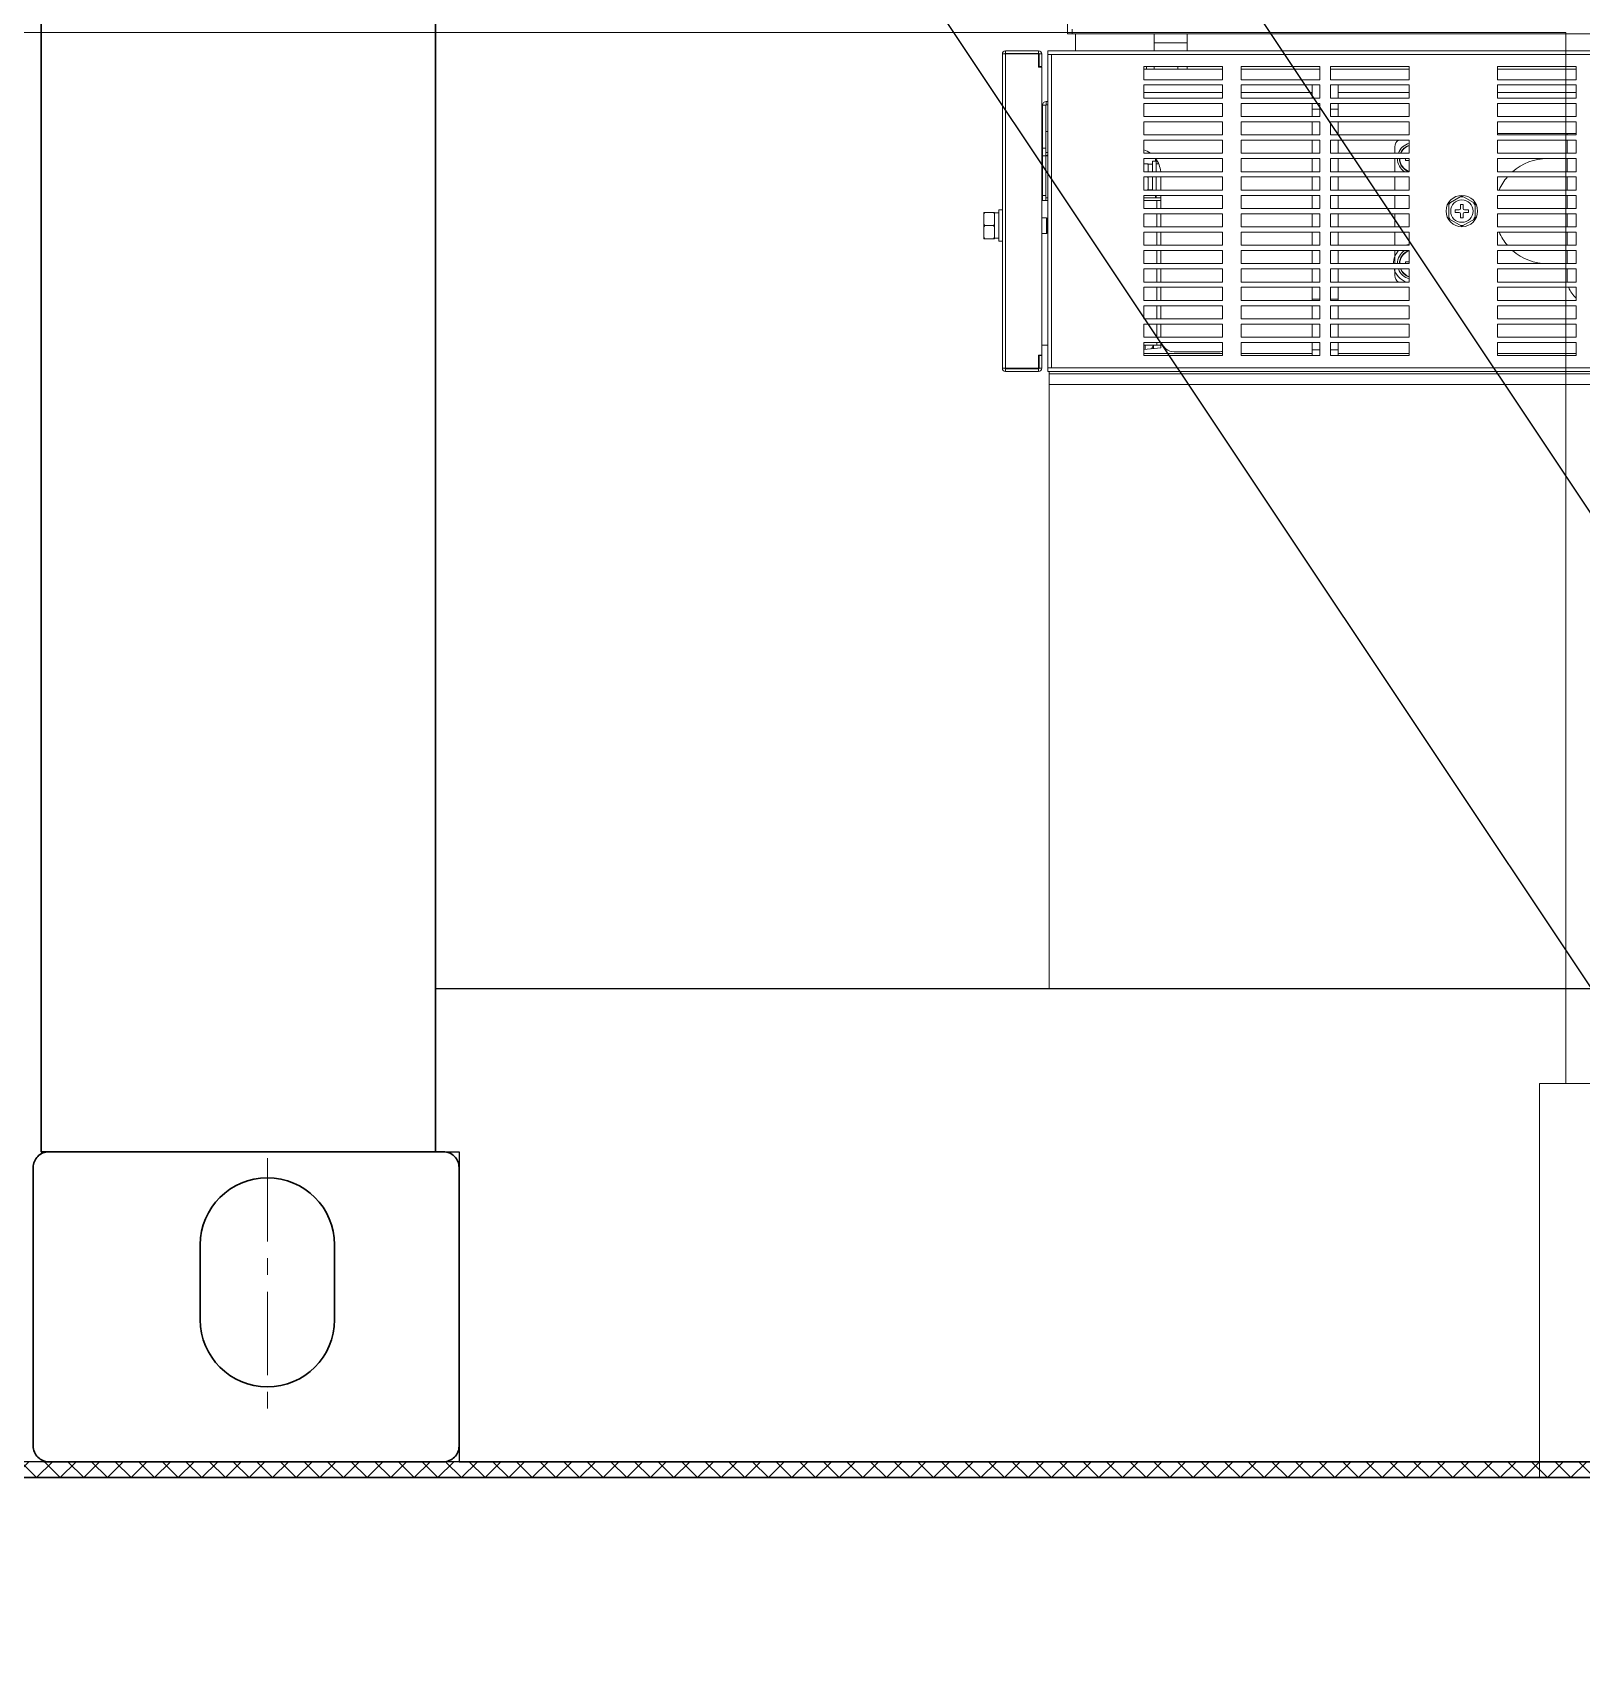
# Model space of a CAD drawing. Header units: millimetres. Extents: x 55614 to 110757, y -66981 to -47484.
# Drawn here: x 101693 to 102282, y -51776 to -51158 of the extents above; entities that cross this region are included whole.
import ezdxf

# ---------------------------------------------------------------- set-up
doc = ezdxf.new("R2010")
doc.units = ezdxf.units.MM
doc.linetypes.add('CENTER', pattern=[50.8, 31.75, -6.35, 6.35, -6.35])
doc.layers.get('0').update_dxf_attribs({"lineweight": 15})
doc.layers.add('02___PRT_ALL_AXES', color=7, linetype='Continuous')
for name, color, linetype, lineweight in [('AM_0', 7, 'Continuous', 30), ('AM_7N', 4, 'CENTER', 15), ('THICK', 7, 'Continuous', 0)]:
    doc.layers.add(name, color=color, linetype=linetype, lineweight=lineweight)

# ---------------------------------------------------------------- blocks, each defined once
blk = doc.blocks.new('y5i76i7676')
at = {"color": 7, "linetype": 'Continuous'}
for p, q in [((950671.8, -65204.58, 19235.73), (949684.8, -65204.58, 19235.73)), ((950671.8, -65604.58, 19235.73), (950671.8, -65204.58, 19235.73)), ((950661.8, -65754.58, 19235.73), (950661.8, -65604.58, 19235.73)), ((950661.8, -65604.58, 19235.73), (950731.8, -65604.58, 19235.73))]:
    blk.add_line(p, q, dxfattribs=at)
at = {"layer": '02___PRT_ALL_AXES', "color": 7, "linetype": 'Continuous'}
blk.add_line((954027.81, -65754.58, 19235.73), (948587.8, -65754.58, 19235.73), dxfattribs=at)
blk = doc.blocks.new('tuy67ui67')
at = {"color": 136, "linetype": 'Continuous'}
for p, q in [((17219.23, 14431.4), (17219.23, 15482.9)), ((17219.23, 14431.4), (18870.23, 14431.4)), ((17220.93, 14431.4), (17220.93, 14433.1)), ((17222.23, 14424.9), (17222.23, 14431.4)), ((17252.23, 14431.4), (17252.23, 14424.9)), ((17264.73, 14424.9), (17264.73, 14431.4)), ((17194.43, 14423.7), (17208.23, 14423.7)), ((17194.43, 14423.7), (17194.43, 14304.1)), ((17195.63, 14424.9), (17208.23, 14424.9)), ((17195.63, 14424.9), (17195.63, 14423.9)), ((17195.63, 14423.9), (17208.23, 14423.9)), ((17195.63, 14423.7), (17195.63, 14304.1)), ((17208.23, 14424.9), (17208.23, 14423.9)), ((17208.23, 14423.7), (17208.23, 14418.7)), ((17209.43, 14423.7), (17208.43, 14423.7)), ((17208.43, 14423.7), (17208.43, 14418.9)), ((17209.43, 14423.7), (17209.43, 14418.9)), ((17211.73, 14424.9), (18877.73, 14424.9)), ((17211.73, 14302.9), (17211.73, 14424.9)), ((17211.73, 14423.5), (17213.13, 14423.5)), ((17213.13, 14423.5), (18876.33, 14423.5)), ((17213.13, 14304.3), (17213.13, 14423.5)), ((17252.23, 14427.9), (17264.73, 14427.9)), ((17209.43, 14418.7), (17208.23, 14418.7)), ((17209.43, 14418.9), (17208.43, 14418.9)), ((17209.43, 14309.1), (17209.43, 14418.7)), ((17248.23, 14418.9), (17278.23, 14418.9)), ((17248.23, 14413.9), (17248.23, 14418.9)), ((17251.8, 14417.9), (17248.23, 14417.9)), ((17249.23, 14418.9), (17249.23, 14417.9)), ((17251.8, 14417.9), (17278.23, 14417.9)), ((17252.23, 14418.9), (17252.23, 14417.9)), ((17261.23, 14417.9), (17261.23, 14418.9)), ((17264.73, 14417.9), (17264.73, 14418.9)), ((17278.23, 14418.9), (17278.23, 14413.9)), ((17285.23, 14418.9), (17315.23, 14418.9)), ((17285.23, 14413.9), (17285.23, 14418.9)), ((17285.23, 14417.9), (17315.23, 14417.9)), ((17315.23, 14418.9), (17315.23, 14413.9)), ((17319.23, 14418.9), (17349.23, 14418.9)), ((17319.23, 14413.9), (17319.23, 14418.9)), ((17319.23, 14417.9), (17349.23, 14417.9)), ((17349.23, 14418.9), (17349.23, 14413.9)), ((17412.73, 14418.9), (17382.73, 14418.9)), ((17382.73, 14418.9), (17382.73, 14413.9)), ((17382.73, 14417.9), (17412.73, 14417.9)), ((17412.73, 14413.9), (17412.73, 14418.9)), ((17278.23, 14413.9), (17248.23, 14413.9)), ((17248.23, 14411.9), (17278.23, 14411.9)), ((17248.23, 14406.9), (17248.23, 14411.9)), ((17278.23, 14411.9), (17278.23, 14406.9)), ((17315.23, 14413.9), (17285.23, 14413.9)), ((17285.23, 14411.9), (17315.23, 14411.9)), ((17285.23, 14406.9), (17285.23, 14411.9)), ((17312.23, 14406.9), (17312.23, 14411.9)), ((17315.23, 14411.9), (17315.23, 14406.9)), ((17349.23, 14413.9), (17319.23, 14413.9)), ((17319.23, 14411.9), (17349.23, 14411.9)), ((17319.23, 14406.9), (17319.23, 14411.9)), ((17322.23, 14411.9), (17322.23, 14406.9)), ((17349.23, 14411.9), (17349.23, 14406.9)), ((17382.73, 14413.9), (17412.73, 14413.9)), ((17412.73, 14411.9), (17382.73, 14411.9)), ((17382.73, 14411.9), (17382.73, 14406.9)), ((17412.73, 14406.9), (17412.73, 14411.9)), ((17211.13, 14405.6), (17211.73, 14405.6)), ((17211.13, 14405.6), (17211.13, 14404.4)), ((17211.13, 14404.4), (17211.73, 14404.4)), ((17248.23, 14409.07), (17278.23, 14409.07)), ((17278.23, 14406.9), (17248.23, 14406.9)), ((17248.23, 14404.9), (17278.23, 14404.9)), ((17248.23, 14399.9), (17248.23, 14404.9)), ((17278.23, 14404.9), (17278.23, 14399.9)), ((17285.23, 14409.07), (17312.23, 14409.07)), ((17315.23, 14406.9), (17285.23, 14406.9)), ((17285.23, 14404.9), (17315.23, 14404.9)), ((17285.23, 14399.9), (17285.23, 14404.9)), ((17312.23, 14399.9), (17312.23, 14404.9)), ((17315.23, 14404.9), (17315.23, 14399.9)), ((17349.23, 14406.9), (17319.23, 14406.9)), ((17319.23, 14404.9), (17349.23, 14404.9)), ((17319.23, 14399.9), (17319.23, 14404.9)), ((17322.23, 14409.07), (17349.23, 14409.07)), ((17322.23, 14399.9), (17322.23, 14404.9)), ((17349.23, 14404.9), (17349.23, 14399.9)), ((17382.73, 14409.07), (17412.73, 14409.07)), ((17382.73, 14406.9), (17412.73, 14406.9)), ((17412.73, 14404.9), (17382.73, 14404.9)), ((17382.73, 14404.9), (17382.73, 14399.9)), ((17412.73, 14399.9), (17412.73, 14404.9)), ((17209.73, 14404.2), (17210.93, 14404.2)), ((17209.73, 14367.9), (17209.73, 14404.2)), ((17210.93, 14384.9), (17210.93, 14404.2)), ((17278.23, 14399.9), (17248.23, 14399.9)), ((17315.23, 14399.9), (17285.23, 14399.9)), ((17315.23, 14402.73), (17312.23, 14402.73)), ((17322.23, 14402.73), (17319.23, 14402.73)), ((17349.23, 14399.9), (17319.23, 14399.9)), ((17382.73, 14399.9), (17412.73, 14399.9)), ((17211.73, 14394.25), (17210.93, 14394.25)), ((17248.23, 14397.9), (17278.23, 14397.9)), ((17248.23, 14392.9), (17248.23, 14397.9)), ((17278.23, 14392.9), (17248.23, 14392.9)), ((17278.23, 14397.9), (17278.23, 14392.9)), ((17285.23, 14397.9), (17315.23, 14397.9)), ((17285.23, 14392.9), (17285.23, 14397.9)), ((17315.23, 14392.9), (17285.23, 14392.9)), ((17312.23, 14397.9), (17312.23, 14392.9)), ((17315.23, 14397.9), (17315.23, 14392.9)), ((17319.23, 14397.9), (17349.23, 14397.9)), ((17319.23, 14392.9), (17319.23, 14397.9)), ((17349.23, 14392.9), (17319.23, 14392.9)), ((17322.23, 14392.9), (17322.23, 14397.9)), ((17349.23, 14397.9), (17349.23, 14392.9)), ((17412.73, 14397.9), (17382.73, 14397.9)), ((17382.73, 14397.9), (17382.73, 14392.9)), ((17382.73, 14393.4), (17412.73, 14393.4)), ((17382.73, 14392.9), (17412.73, 14392.9)), ((17409.23, 14393.4), (17409.23, 14392.9)), ((17412.73, 14392.9), (17412.73, 14397.9)), ((17209.73, 14387.9), (17210.93, 14387.9)), ((17211.73, 14386.25), (17210.93, 14386.25)), ((17248.23, 14390.9), (17278.23, 14390.9)), ((17248.23, 14385.9), (17248.23, 14390.9)), ((17278.23, 14385.9), (17248.23, 14385.9)), ((17278.23, 14390.9), (17278.23, 14385.9)), ((17285.23, 14390.9), (17315.23, 14390.9)), ((17285.23, 14385.9), (17285.23, 14390.9)), ((17315.23, 14385.9), (17285.23, 14385.9)), ((17312.23, 14390.9), (17312.23, 14385.9)), ((17315.23, 14390.9), (17315.23, 14385.9)), ((17319.23, 14390.9), (17349.23, 14390.9)), ((17319.23, 14385.9), (17319.23, 14390.9)), ((17349.23, 14385.9), (17319.23, 14385.9)), ((17322.23, 14385.9), (17322.23, 14390.9)), ((17343.73, 14388.4), (17343.73, 14385.9)), ((17349.23, 14390.9), (17349.23, 14385.9)), ((17412.73, 14390.9), (17382.73, 14390.9)), ((17382.73, 14390.9), (17382.73, 14385.9)), ((17382.73, 14385.9), (17412.73, 14385.9)), ((17409.23, 14390.9), (17409.23, 14385.9)), ((17412.73, 14385.9), (17412.73, 14390.9)), ((17209.73, 14384.9), (17210.93, 14384.9)), ((17210.93, 14384.9), (17211.73, 14384.9)), ((17210.93, 14368.9), (17210.93, 14384.9)), ((17248.23, 14383.9), (17278.23, 14383.9)), ((17248.23, 14378.9), (17248.23, 14383.9)), ((17248.23, 14381.9), (17249.93, 14381.9)), ((17249.93, 14378.9), (17249.93, 14381.9)), ((17251.53, 14381.75), (17249.93, 14381.75)), ((17252.93, 14382.9), (17251.53, 14382.9)), ((17251.53, 14378.9), (17251.53, 14382.9)), ((17252.73, 14383.65), (17252.73, 14382.9)), ((17252.93, 14378.9), (17252.93, 14383.33)), ((17252.93, 14381.9), (17253.82, 14381.9)), ((17278.23, 14383.9), (17278.23, 14378.9)), ((17285.23, 14383.9), (17315.23, 14383.9)), ((17285.23, 14378.9), (17285.23, 14383.9)), ((17312.23, 14383.9), (17312.23, 14378.9)), ((17315.23, 14383.9), (17315.23, 14378.9)), ((17319.23, 14383.9), (17349.23, 14383.9)), ((17319.23, 14378.9), (17319.23, 14383.9)), ((17322.23, 14378.9), (17322.23, 14383.9)), ((17343.73, 14383.9), (17343.73, 14378.9)), ((17347.73, 14383.15), (17347.73, 14383.9)), ((17349.23, 14383.15), (17347.73, 14383.15)), ((17349.23, 14383.9), (17349.23, 14378.9)), ((17412.73, 14383.9), (17382.73, 14383.9)), ((17382.73, 14383.9), (17382.73, 14378.9)), ((17409.23, 14383.9), (17409.23, 14378.9)), ((17412.73, 14378.9), (17412.73, 14383.9)), ((17278.23, 14378.9), (17248.23, 14378.9)), ((17248.23, 14376.9), (17278.23, 14376.9)), ((17248.23, 14371.9), (17248.23, 14376.9)), ((17249.93, 14371.9), (17249.93, 14376.9)), ((17251.53, 14371.9), (17251.53, 14376.9)), ((17252.93, 14371.9), (17252.93, 14376.9)), ((17254.73, 14371.9), (17254.73, 14376.9)), ((17278.23, 14376.9), (17278.23, 14371.9)), ((17315.23, 14378.9), (17285.23, 14378.9)), ((17285.23, 14376.9), (17315.23, 14376.9)), ((17285.23, 14371.9), (17285.23, 14376.9)), ((17312.23, 14376.9), (17312.23, 14371.9)), ((17315.23, 14376.9), (17315.23, 14371.9)), ((17349.23, 14378.9), (17319.23, 14378.9)), ((17319.23, 14376.9), (17349.23, 14376.9)), ((17319.23, 14371.9), (17319.23, 14376.9)), ((17322.23, 14371.9), (17322.23, 14376.9)), ((17343.73, 14376.9), (17343.73, 14371.9)), ((17349.23, 14376.9), (17349.23, 14371.9)), ((17382.73, 14378.9), (17412.73, 14378.9)), ((17412.73, 14376.9), (17382.73, 14376.9)), ((17382.73, 14376.9), (17382.73, 14371.9)), ((17409.23, 14376.9), (17409.23, 14371.9)), ((17412.73, 14371.9), (17412.73, 14376.9)), ((17211.73, 14367.9), (17209.43, 14367.9)), ((17209.73, 14369.9), (17210.93, 14369.9)), ((17210.93, 14368.9), (17211.73, 14368.9)), ((17210.93, 14368.9), (17210.93, 14367.9)), ((17278.23, 14371.9), (17248.23, 14371.9)), ((17248.23, 14369.9), (17278.23, 14369.9)), ((17248.23, 14364.9), (17248.23, 14369.9)), ((17248.23, 14368.9), (17254.73, 14368.9)), ((17248.23, 14367.9), (17254.73, 14367.9)), ((17251.53, 14372.05), (17249.93, 14372.05)), ((17252.73, 14369.9), (17252.73, 14368.9)), ((17252.93, 14368.9), (17252.93, 14369.9)), ((17253.23, 14364.9), (17253.23, 14367.9)), ((17254.73, 14364.9), (17254.73, 14369.9)), ((17278.23, 14369.9), (17278.23, 14364.9)), ((17315.23, 14371.9), (17285.23, 14371.9)), ((17285.23, 14369.9), (17315.23, 14369.9)), ((17285.23, 14364.9), (17285.23, 14369.9)), ((17312.23, 14369.9), (17312.23, 14364.9)), ((17315.23, 14369.9), (17315.23, 14364.9)), ((17349.23, 14371.9), (17319.23, 14371.9)), ((17319.23, 14369.9), (17349.23, 14369.9)), ((17319.23, 14364.9), (17319.23, 14369.9)), ((17322.23, 14364.9), (17322.23, 14369.9)), ((17343.73, 14369.9), (17343.73, 14364.9)), ((17349.23, 14369.9), (17349.23, 14364.9)), ((17364.23, 14366.79), (17369.23, 14369.68)), ((17369.23, 14369.68), (17374.23, 14366.79)), ((17382.73, 14371.9), (17412.73, 14371.9)), ((17412.73, 14369.9), (17382.73, 14369.9)), ((17382.73, 14369.9), (17382.73, 14364.9)), ((17409.23, 14369.9), (17409.23, 14364.9)), ((17412.73, 14364.9), (17412.73, 14369.9)), ((17187.43, 14363.4), (17191.43, 14363.4)), ((17187.43, 14353.4), (17187.43, 14363.4)), ((17191.43, 14353.4), (17191.43, 14363.4)), ((17193.03, 14363.25), (17191.43, 14363.25)), ((17194.43, 14364.4), (17193.03, 14364.4)), ((17193.03, 14352.4), (17193.03, 14364.4)), ((17211.23, 14361.4), (17209.43, 14361.4)), ((17209.43, 14361.4), (17211.23, 14361.4)), ((17211.43, 14361.2), (17211.23, 14361.4)), ((17211.23, 14361.4), (17211.23, 14355.4)), ((17211.43, 14361.2), (17211.43, 14355.6)), ((17278.23, 14364.9), (17248.23, 14364.9)), ((17248.23, 14362.9), (17278.23, 14362.9)), ((17248.23, 14357.9), (17248.23, 14362.9)), ((17253.23, 14357.9), (17253.23, 14362.9)), ((17254.73, 14357.9), (17254.73, 14362.9)), ((17278.23, 14362.9), (17278.23, 14357.9)), ((17315.23, 14364.9), (17285.23, 14364.9)), ((17285.23, 14362.9), (17315.23, 14362.9)), ((17285.23, 14357.9), (17285.23, 14362.9)), ((17312.23, 14362.9), (17312.23, 14357.9)), ((17315.23, 14362.9), (17315.23, 14357.9)), ((17349.23, 14364.9), (17319.23, 14364.9)), ((17319.23, 14362.9), (17349.23, 14362.9)), ((17319.23, 14357.9), (17319.23, 14362.9)), ((17322.23, 14357.9), (17322.23, 14362.9)), ((17343.73, 14362.9), (17343.73, 14357.9)), ((17349.23, 14362.9), (17349.23, 14357.9)), ((17364.23, 14361.02), (17364.23, 14366.79)), ((17364.23, 14361.02), (17369.23, 14358.13)), ((17368.23, 14364.4), (17366.73, 14364.4)), ((17366.73, 14364.4), (17366.73, 14363.4)), ((17366.73, 14363.4), (17368.23, 14363.4)), ((17369.73, 14366.4), (17368.73, 14366.4)), ((17368.73, 14366.4), (17368.73, 14364.9)), ((17368.73, 14362.9), (17368.73, 14361.4)), ((17368.73, 14361.4), (17369.73, 14361.4)), ((17369.23, 14358.13), (17374.23, 14361.02)), ((17369.73, 14364.9), (17369.73, 14366.4)), ((17369.73, 14361.4), (17369.73, 14362.9)), ((17371.73, 14364.4), (17370.23, 14364.4)), ((17370.23, 14363.4), (17371.73, 14363.4)), ((17371.73, 14363.4), (17371.73, 14364.4)), ((17374.23, 14361.02), (17374.23, 14366.79)), ((17382.73, 14364.9), (17412.73, 14364.9)), ((17412.73, 14362.9), (17382.73, 14362.9)), ((17382.73, 14362.9), (17382.73, 14357.9)), ((17409.23, 14362.9), (17409.23, 14357.9)), ((17412.73, 14357.9), (17412.73, 14362.9)), ((17187.73, 14358.4), (17191.13, 14358.4)), ((17211.23, 14355.4), (17209.43, 14355.4)), ((17209.43, 14355.4), (17211.23, 14355.4)), ((17211.43, 14355.6), (17211.23, 14355.4)), ((17278.23, 14357.9), (17248.23, 14357.9)), ((17248.23, 14355.9), (17278.23, 14355.9)), ((17248.23, 14350.9), (17248.23, 14355.9)), ((17253.23, 14350.9), (17253.23, 14355.9)), ((17254.73, 14350.9), (17254.73, 14355.9)), ((17278.23, 14355.9), (17278.23, 14350.9)), ((17315.23, 14357.9), (17285.23, 14357.9)), ((17285.23, 14355.9), (17315.23, 14355.9)), ((17285.23, 14350.9), (17285.23, 14355.9)), ((17312.23, 14355.9), (17312.23, 14350.9)), ((17315.23, 14355.9), (17315.23, 14350.9)), ((17349.23, 14357.9), (17319.23, 14357.9)), ((17319.23, 14355.9), (17349.23, 14355.9)), ((17319.23, 14350.9), (17319.23, 14355.9)), ((17322.23, 14350.9), (17322.23, 14355.9)), ((17343.73, 14355.9), (17343.73, 14350.9)), ((17349.23, 14355.9), (17349.23, 14350.9)), ((17382.73, 14357.9), (17412.73, 14357.9)), ((17412.73, 14355.9), (17382.73, 14355.9)), ((17382.73, 14355.9), (17382.73, 14350.9)), ((17409.23, 14355.9), (17409.23, 14350.9)), ((17412.73, 14350.9), (17412.73, 14355.9)), ((17187.43, 14353.4), (17191.43, 14353.4)), ((17193.03, 14353.55), (17191.43, 14353.55)), ((17194.43, 14352.4), (17193.03, 14352.4)), ((17278.23, 14350.9), (17248.23, 14350.9)), ((17248.23, 14348.9), (17278.23, 14348.9)), ((17248.23, 14343.9), (17248.23, 14348.9)), ((17253.23, 14343.9), (17253.23, 14348.9)), ((17254.73, 14343.9), (17254.73, 14348.9)), ((17278.23, 14348.9), (17278.23, 14343.9)), ((17315.23, 14350.9), (17285.23, 14350.9)), ((17285.23, 14348.9), (17315.23, 14348.9)), ((17285.23, 14343.9), (17285.23, 14348.9)), ((17312.23, 14348.9), (17312.23, 14343.9)), ((17315.23, 14348.9), (17315.23, 14343.9)), ((17349.23, 14350.9), (17319.23, 14350.9)), ((17319.23, 14348.9), (17349.23, 14348.9)), ((17319.23, 14343.9), (17319.23, 14348.9)), ((17322.23, 14343.9), (17322.23, 14348.9)), ((17343.73, 14348.9), (17343.73, 14343.9)), ((17349.23, 14348.9), (17349.23, 14343.9)), ((17382.73, 14350.9), (17412.73, 14350.9)), ((17412.73, 14348.9), (17382.73, 14348.9)), ((17382.73, 14348.9), (17382.73, 14343.9)), ((17409.23, 14348.9), (17409.23, 14343.9)), ((17412.73, 14343.9), (17412.73, 14348.9)), ((17278.23, 14343.9), (17248.23, 14343.9)), ((17315.23, 14343.9), (17285.23, 14343.9)), ((17349.23, 14343.9), (17319.23, 14343.9)), ((17347.73, 14344.65), (17349.23, 14344.65)), ((17347.73, 14343.9), (17347.73, 14344.65)), ((17382.73, 14343.9), (17412.73, 14343.9)), ((17248.23, 14341.9), (17278.23, 14341.9)), ((17248.23, 14336.9), (17248.23, 14341.9)), ((17278.23, 14336.9), (17248.23, 14336.9)), ((17253.23, 14336.9), (17253.23, 14341.9)), ((17254.73, 14336.9), (17254.73, 14341.9)), ((17278.23, 14341.9), (17278.23, 14336.9)), ((17285.23, 14341.9), (17315.23, 14341.9)), ((17285.23, 14336.9), (17285.23, 14341.9)), ((17315.23, 14336.9), (17285.23, 14336.9)), ((17312.23, 14341.9), (17312.23, 14336.9)), ((17315.23, 14341.9), (17315.23, 14336.9)), ((17319.23, 14341.9), (17349.23, 14341.9)), ((17319.23, 14336.9), (17319.23, 14341.9)), ((17349.23, 14336.9), (17319.23, 14336.9)), ((17322.23, 14336.9), (17322.23, 14341.9)), ((17343.73, 14341.9), (17343.73, 14339.4)), ((17349.23, 14341.9), (17349.23, 14336.9)), ((17412.73, 14341.9), (17382.73, 14341.9)), ((17382.73, 14341.9), (17382.73, 14336.9)), ((17382.73, 14336.9), (17412.73, 14336.9)), ((17409.23, 14341.9), (17409.23, 14338.4)), ((17412.73, 14336.9), (17412.73, 14341.9)), ((17248.23, 14334.9), (17278.23, 14334.9)), ((17248.23, 14329.9), (17248.23, 14334.9)), ((17253.23, 14329.9), (17253.23, 14334.9)), ((17254.73, 14329.9), (17254.73, 14334.9)), ((17278.23, 14334.9), (17278.23, 14329.9)), ((17285.23, 14334.9), (17315.23, 14334.9)), ((17285.23, 14329.9), (17285.23, 14334.9)), ((17312.23, 14329.9), (17312.23, 14334.9)), ((17312.23, 14330.4), (17315.23, 14330.4)), ((17315.23, 14334.9), (17315.23, 14329.9)), ((17319.23, 14334.9), (17349.23, 14334.9)), ((17319.23, 14329.9), (17319.23, 14334.9)), ((17319.23, 14330.4), (17322.23, 14330.4)), ((17322.23, 14329.9), (17322.23, 14334.9)), ((17349.23, 14334.9), (17349.23, 14329.9)), ((17412.73, 14334.9), (17382.73, 14334.9)), ((17382.73, 14334.9), (17382.73, 14329.9)), ((17412.73, 14329.9), (17412.73, 14334.9)), ((17278.23, 14329.9), (17248.23, 14329.9)), ((17248.23, 14327.9), (17278.23, 14327.9)), ((17248.23, 14322.9), (17248.23, 14327.9)), ((17253.23, 14322.9), (17253.23, 14327.9)), ((17254.73, 14322.9), (17254.73, 14327.9)), ((17278.23, 14327.9), (17278.23, 14322.9)), ((17315.23, 14329.9), (17285.23, 14329.9)), ((17285.23, 14327.9), (17315.23, 14327.9)), ((17285.23, 14322.9), (17285.23, 14327.9)), ((17312.23, 14322.9), (17312.23, 14327.9)), ((17315.23, 14327.9), (17315.23, 14322.9)), ((17349.23, 14329.9), (17319.23, 14329.9)), ((17319.23, 14327.9), (17349.23, 14327.9)), ((17319.23, 14322.9), (17319.23, 14327.9)), ((17322.23, 14322.9), (17322.23, 14327.9)), ((17349.23, 14327.9), (17349.23, 14322.9)), ((17382.73, 14329.9), (17412.73, 14329.9)), ((17412.73, 14327.9), (17382.73, 14327.9)), ((17382.73, 14327.9), (17382.73, 14322.9)), ((17412.73, 14322.9), (17412.73, 14327.9)), ((17278.23, 14322.9), (17248.23, 14322.9)), ((17248.23, 14320.9), (17278.23, 14320.9)), ((17248.23, 14315.9), (17248.23, 14320.9)), ((17253.23, 14315.9), (17253.23, 14320.9)), ((17254.73, 14315.9), (17254.73, 14320.9)), ((17278.23, 14320.9), (17278.23, 14315.9)), ((17315.23, 14322.9), (17285.23, 14322.9)), ((17285.23, 14320.9), (17315.23, 14320.9)), ((17285.23, 14315.9), (17285.23, 14320.9)), ((17312.23, 14315.9), (17312.23, 14320.9)), ((17315.23, 14320.9), (17315.23, 14315.9)), ((17349.23, 14322.9), (17319.23, 14322.9)), ((17319.23, 14320.9), (17349.23, 14320.9)), ((17319.23, 14315.9), (17319.23, 14320.9)), ((17322.23, 14315.9), (17322.23, 14320.9)), ((17349.23, 14320.9), (17349.23, 14315.9)), ((17382.73, 14322.9), (17412.73, 14322.9)), ((17412.73, 14320.9), (17382.73, 14320.9)), ((17382.73, 14320.9), (17382.73, 14315.9)), ((17412.73, 14315.9), (17412.73, 14320.9)), ((17209.43, 14312.9), (17211.73, 14312.9)), ((17278.23, 14315.9), (17248.23, 14315.9)), ((17248.23, 14313.9), (17278.23, 14313.9)), ((17248.23, 14308.9), (17248.23, 14313.9)), ((17248.23, 14312.9), (17254.73, 14312.9)), ((17254.73, 14311.84), (17248.23, 14311.24)), ((17248.73, 14311.29), (17248.73, 14312.9)), ((17251.93, 14311.58), (17251.93, 14312.9)), ((17253.23, 14312.9), (17253.23, 14313.9)), ((17254.73, 14313.9), (17254.73, 14311.84)), ((17278.23, 14313.9), (17278.23, 14308.9)), ((17315.23, 14315.9), (17285.23, 14315.9)), ((17285.23, 14313.9), (17315.23, 14313.9)), ((17285.23, 14308.9), (17285.23, 14313.9)), ((17312.23, 14308.9), (17312.23, 14313.9)), ((17315.23, 14313.9), (17315.23, 14308.9)), ((17349.23, 14315.9), (17319.23, 14315.9)), ((17319.23, 14313.9), (17349.23, 14313.9)), ((17319.23, 14308.9), (17319.23, 14313.9)), ((17322.23, 14308.9), (17322.23, 14313.9)), ((17349.23, 14313.9), (17349.23, 14308.9)), ((17382.73, 14315.9), (17412.73, 14315.9)), ((17412.73, 14313.9), (17382.73, 14313.9)), ((17382.73, 14313.9), (17382.73, 14308.9)), ((17412.73, 14308.9), (17412.73, 14313.9)), ((17209.43, 14309.1), (17208.23, 14309.1)), ((17208.23, 14304.1), (17208.23, 14309.1)), ((17209.43, 14308.9), (17208.43, 14308.9)), ((17208.43, 14308.9), (17208.43, 14304.1)), ((17209.43, 14308.9), (17209.43, 14304.1)), ((17248.23, 14309.73), (17278.23, 14309.73)), ((17278.23, 14308.9), (17248.23, 14308.9)), ((17277.23, 14310.4), (17259.73, 14310.4)), ((17285.23, 14309.73), (17312.23, 14309.73)), ((17315.23, 14308.9), (17285.23, 14308.9)), ((17312.23, 14311.04), (17315.23, 14311.04)), ((17319.23, 14311.04), (17322.23, 14311.04)), ((17349.23, 14308.9), (17319.23, 14308.9)), ((17322.23, 14309.73), (17349.23, 14309.73)), ((17382.73, 14309.73), (17412.73, 14309.73)), ((17382.73, 14308.9), (17412.73, 14308.9)), ((17194.43, 14304.1), (17208.23, 14304.1)), ((17208.23, 14303.9), (17195.63, 14303.9)), ((17195.63, 14302.9), (17195.63, 14303.9)), ((17208.23, 14302.9), (17195.63, 14302.9)), ((17208.23, 14302.9), (17208.23, 14303.9)), ((17209.43, 14304.1), (17208.43, 14304.1)), ((17213.13, 14304.3), (17211.73, 14304.3)), ((18877.73, 14302.9), (17211.73, 14302.9)), ((17212.23, 14302.9), (17212.23, 14297.9)), ((17212.23, 14301.91), (18514.73, 14301.91)), ((18876.33, 14304.3), (17213.13, 14304.3)), ((17265.23, 14297.9), (17212.23, 14297.9)), ((17212.23, 14297.9), (18514.73, 14297.9)), ((17265.23, 14297.9), (18824.23, 14297.9))]:
    blk.add_line(p, q, dxfattribs=at)
for points in [[(17249.93, 14381.33), (17249.84, 14381.52), (17249.74, 14381.71), (17249.63, 14381.9)], [(17249.93, 14376.33), (17249.84, 14376.52), (17249.74, 14376.71), (17249.63, 14376.9)], [(17249.63, 14371.9), (17249.74, 14372.1), (17249.84, 14372.29), (17249.93, 14372.48)], [(17187.43, 14362.83), (17187.53, 14363.02), (17187.63, 14363.21), (17187.73, 14363.4)], [(17191.43, 14362.83), (17191.34, 14363.02), (17191.24, 14363.21), (17191.13, 14363.4)], [(17187.73, 14358.4), (17187.63, 14358.6), (17187.53, 14358.79), (17187.43, 14358.98)], [(17187.43, 14357.83), (17187.53, 14358.02), (17187.63, 14358.21), (17187.73, 14358.4)], [(17191.13, 14358.4), (17191.24, 14358.6), (17191.34, 14358.79), (17191.43, 14358.98)], [(17191.43, 14357.83), (17191.34, 14358.02), (17191.24, 14358.21), (17191.13, 14358.4)], [(17187.73, 14353.4), (17187.63, 14353.6), (17187.53, 14353.79), (17187.43, 14353.98)], [(17191.13, 14353.4), (17191.24, 14353.6), (17191.34, 14353.79), (17191.43, 14353.98)]]:
    blk.add_lwpolyline(points, dxfattribs=at)
for radius in [6, 4.25]:
    blk.add_circle((17369.23, 14363.9), radius, dxfattribs=at)
for centre, radius, start, end in [((17195.63, 14423.7), 1.2, 90, 180), ((17195.63, 14423.7), 0.2, 90, 180), ((17208.23, 14423.7), 1.2, 0, 90), ((17208.23, 14423.7), 0.2, 0, 90), ((17211.13, 14404.2), 1.4, 90, 180), ((17211.13, 14404.2), 0.2, 90, 180), ((17244.73, 14377.9), 10, 53.13082, 69.42073), ((17346.73, 14388.4), 3, 123.0692, 180), ((17350.73, 14383.9), 6, 104.50326, 160.48328), ((17350.73, 14383.9), 5.25, 106.6255, 157.53423), ((17350.73, 14383.9), 5.12, 107.05108, 156.93701), ((17210.93, 14386.25), 1.2, 270, 311.93404), ((17244.73, 14377.9), 10, 5.7845, 37.05539), ((17350.73, 14383.9), 6, 180, 236.67346), ((17350.73, 14383.9), 5.25, 180, 251.99999), ((17350.73, 14383.9), 5.12, 180, 252.94892), ((17401.73, 14363.9), 20, 90, 131.36056), ((17401.73, 14363.9), 20, 139.43982, 156.40259), ((17369.23, 14363.9), 5.47, 84.00755, 95.99245), ((17369.23, 14363.9), 5.47, 144.00755, 155.99245), ((17369.23, 14363.9), 5.47, 204.00755, 215.99245), ((17368.23, 14364.9), 0.5, 270, 0), ((17368.23, 14362.9), 0.5, 0, 90), ((17370.23, 14364.9), 0.5, 180, 270), ((17370.23, 14362.9), 0.5, 90, 180), ((17369.23, 14363.9), 5.47, 24.00755, 35.99245), ((17369.23, 14363.9), 5.47, 324.00755, 335.99245), ((17369.23, 14363.9), 5.47, 264.00755, 275.99245), ((17401.73, 14363.9), 20, 203.59741, 220.56018), ((17350.73, 14343.9), 7.5, 138.17867, 180), ((17350.73, 14343.9), 6, 123.32654, 180), ((17350.73, 14343.9), 5.25, 108, 180), ((17350.73, 14343.9), 5.12, 107.05108, 180), ((17350.73, 14343.9), 7.5, 101.5392, 111.01462), ((17401.73, 14363.9), 20, 228.63944, 270), ((17350.73, 14343.9), 7.5, 195.46947, 248.98538), ((17346.73, 14339.4), 3, 180, 236.9308), ((17350.73, 14343.9), 6, 199.51672, 255.49674), ((17350.73, 14343.9), 5.25, 202.46577, 253.3745), ((17350.73, 14343.9), 5.12, 203.06299, 252.94892), ((17419.23, 14338.4), 10, 180, 188.73738), ((17419.23, 14338.4), 10, 200.64626, 229.35384), ((17248.73, 14313.6), 3.2, 318.72465, 347.29643), ((17259.73, 14315.4), 5, 197.56346, 270), ((17277.23, 14315.4), 5, 270, 281.56668), ((17195.63, 14304.1), 1.2, 180, 270), ((17195.63, 14304.1), 0.2, 180, 270), ((17208.23, 14304.1), 1.2, 270, 0), ((17208.23, 14304.1), 0.2, 270, 0)]:
    blk.add_arc(centre, radius, start, end, dxfattribs=at)
blk = doc.blocks.new('ETGRY5RTE5')
at = {"color": 5}
blk.add_lwpolyline([(61172.6, -34740.38), (62837.6, -34740.38), (62837.6, -34510.38), (61172.6, -34510.38)], close=True, dxfattribs=at)
at = {"layer": 'AM_0'}
blk.add_line((60790.1, -34920.38), (60942.09, -34920.38), dxfattribs=at)
for points in [[(60941.1, -34802.38), (60789.1, -34802.38), (60789.1, -32142.38), (60941.1, -32142.38)], [(60939.1, -32142.38), (60939.1, -34802.38)]]:
    blk.add_lwpolyline(points, dxfattribs=at)
for points in [[(60792.1, -34802.38), (60942.09, -34802.38, -0.414214), (60948.1, -34808.39), (60948.1, -34914.38, -0.414214), (60942.09, -34920.38), (60792.11, -34920.38, -0.414214), (60786.1, -34914.38), (60786.1, -34808.38, -0.414214)], [(60849.66, -34837.8, -1), (60900.71, -34837.8), (60900.71, -34866.33, -1), (60849.66, -34866.33)]]:
    blk.add_lwpolyline(points, format="xyb", close=True, dxfattribs=at)
at = {"layer": 'AM_7N'}
blk.add_line((60875.19, -34804.84), (60875.19, -34904.94), dxfattribs=at)
at = {"layer": 'THICK', "lineweight": -3}
for points in [[(61499.19, -34740.38), (61379.01, -34740.38), (60939.1, -34080.52), (60939.1, -33900.24)], [(63062.1, -34802.38), (63071.1, -34802.38), (63071.1, -34740.38), (60939.1, -34740.38), (60939.1, -34802.38), (60948.1, -34802.38), (60948.1, -34920.38), (63062.1, -34920.38)]]:
    blk.add_lwpolyline(points, close=True, dxfattribs=at)
blk.add_blockref('tuy67ui67', (43960.36, -48808.28), dxfattribs=at)

msp = doc.modelspace()

# ---------------------------------------------------------------- hatches: boundary and pattern name
at = {"lineweight": 25}
h = msp.add_hatch(dxfattribs=at)
h.set_pattern_fill('ANSI37', color=6, scale=2, style=0)
h.set_pattern_definition([(45, (100913.038, -51707.524), (-4.490128, 4.490128), []), (135, (100913.038, -51707.524), (-4.490128, -4.490128), [])])
h.paths.add_polyline_path([(100212.038, -51707.524), (105612.038, -51707.524), (105612.038, -51701.487), (100212.038, -51701.487)])

# ---------------------------------------------------------------- linework, layer by layer
at = {"color": 6, "lineweight": 25, "elevation": 19235.731}
msp.add_lwpolyline([(100212.038, -51707.524), (105612.038, -51707.524), (105612.038, -51701.487), (100212.038, -51701.487)], close=True, dxfattribs=at)
at = {"elevation": 19235.731}
msp.add_lwpolyline([(100192.038, -51707.524), (105632.038, -51707.524), (105632.038, -51907.549), (100192.038, -51907.549)], close=True, dxfattribs=at)

# ---------------------------------------------------------------- block references
at = {"layer": 'THICK', "lineweight": -3}
for name, p in [('ETGRY5RTE5', (40906.937, -16781.106, 19235.731)), ('y5i76i7676', (-848395.765, 14047.054))]:
    msp.add_blockref(name, p, dxfattribs=at)

doc.saveas('drawing.dxf')
